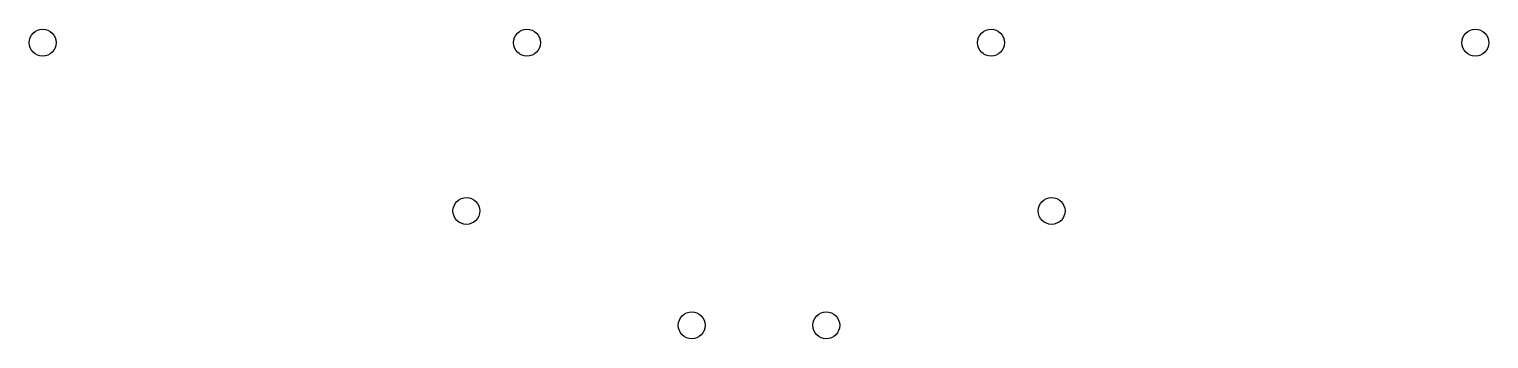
# Model space of a CAD drawing. Header units: millimetres. Extents: x 107 to 324, y -136 to -90.
import ezdxf

# ---------------------------------------------------------------- set-up
doc = ezdxf.new("R2010")
doc.units = ezdxf.units.MM

msp = doc.modelspace()

# ---------------------------------------------------------------- linework, layer by layer
for centre in [(109, -92), (181, -92), (250, -92), (322, -92), (172, -117), (259, -117), (205.5, -134), (225.5, -134)]:
    msp.add_circle(centre, 2)

doc.saveas('drawing.dxf')
